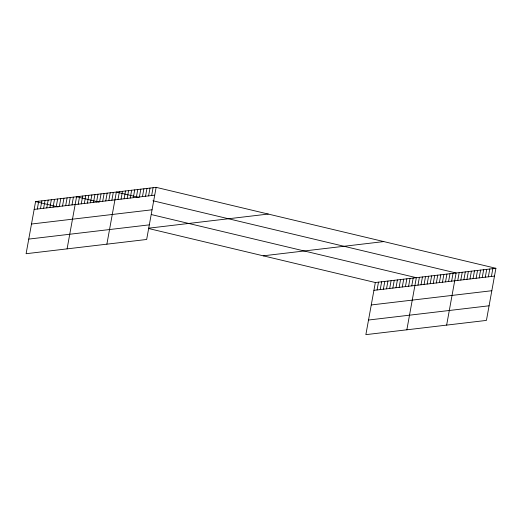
<?xml version="1.0" encoding="UTF-8"?>
<svg xmlns="http://www.w3.org/2000/svg" width="522" height="522" viewBox="0 0 522 522"><rect width="100%" height="100%" fill="white"/><g stroke="black" fill="none" stroke-linecap="round" stroke-linejoin="round"><path stroke-width="0.78" d="M156.137 187.352L35.574 201.59L26.1 253.712L146.662 239.474L156.137 187.352L495.9 268.288L486.426 320.41L365.863 334.648L375.338 282.526L495.9 268.288M37.303 209.028L38.726 201.218M40.462 208.656L41.877 200.846M43.613 208.278L45.029 200.474M46.765 207.906L48.187 200.096M49.916 207.534L51.339 199.724M53.074 207.162L54.49 199.352M56.226 206.79L57.642 198.98M59.377 206.418L60.8 198.608M62.529 206.046L63.952 198.236M65.687 205.675L67.103 197.864M68.839 205.303L70.255 197.492M71.99 204.931L73.413 197.12M67.09 248.87L76.564 196.748L99.141 202.125M78.202 204.193L79.625 196.389M81.262 203.834L82.685 196.024M84.329 203.476L85.745 195.665M87.389 203.11L88.805 195.3M90.45 202.751L91.865 194.941M93.51 202.392L94.926 194.582M96.57 202.027L97.986 194.217M99.63 201.668L101.046 193.858M102.69 201.303L104.106 193.492M105.751 200.944L107.167 193.133M108.811 200.585L110.227 192.775M111.871 200.22L113.287 192.409M106.88 244.172L116.347 192.05L138.93 197.427M117.992 199.495L119.407 191.685M121.052 199.136L122.468 191.326M124.112 198.778L125.528 190.967M127.172 198.412L128.595 190.602M130.232 198.053L131.655 190.243M133.293 197.688L134.715 189.884M136.353 197.329L137.775 189.519M139.413 196.97L140.836 189.16M142.473 196.605L143.896 188.794M145.534 196.246L146.956 188.435M148.594 195.887L150.016 188.077M151.654 195.522L153.076 187.711M377.073 289.964L378.489 282.154M380.225 289.593L381.641 281.782M383.376 289.221L384.799 281.41M386.528 288.849L387.95 281.038M389.686 288.477L391.102 280.666M392.838 288.098L394.254 280.294M395.989 287.726L397.412 279.916M399.141 287.354L400.563 279.544M402.299 286.983L403.715 279.172M405.45 286.611L406.866 278.8M408.602 286.239L410.024 278.428M411.754 285.867L413.176 278.056M406.853 329.806L416.328 277.684L151.315 214.555M417.972 285.136L419.388 277.326M421.032 284.771L422.448 276.96M424.092 284.412L425.508 276.601M427.153 284.046L428.569 276.242M430.213 283.687L431.629 275.877M433.273 283.329L434.689 275.518M436.333 282.963L437.749 275.153M439.393 282.604L440.809 274.794M442.454 282.245L443.87 274.435M445.514 281.88L446.93 274.07M448.574 281.521L449.99 273.711M451.634 281.156L453.057 273.345M446.643 325.108L456.117 272.986L152.946 200.768M457.755 280.438L459.177 272.628M460.815 280.073L462.238 272.262M463.875 279.714L465.298 271.903M466.936 279.348L468.358 271.538M469.996 278.989L471.418 271.179M473.056 278.631L474.478 270.82M476.116 278.265L477.539 270.455M479.176 277.906L480.599 270.096M482.237 277.541L483.659 269.737M485.297 277.182L486.719 269.372M488.357 276.823L489.78 269.013M491.417 276.458L492.84 268.647M34.152 209.4L154.714 195.163M31.496 224.023L152.059 209.785M28.756 239.089L149.318 224.852M148.483 228.205L268.256 214.059M263.212 255.819L383.781 241.582M373.915 290.336L494.478 276.099M371.259 304.959L491.822 290.721M368.519 320.025L489.088 305.788M35.574 201.59L58.151 206.966M148.45 228.479L375.338 282.526"/></g></svg>
